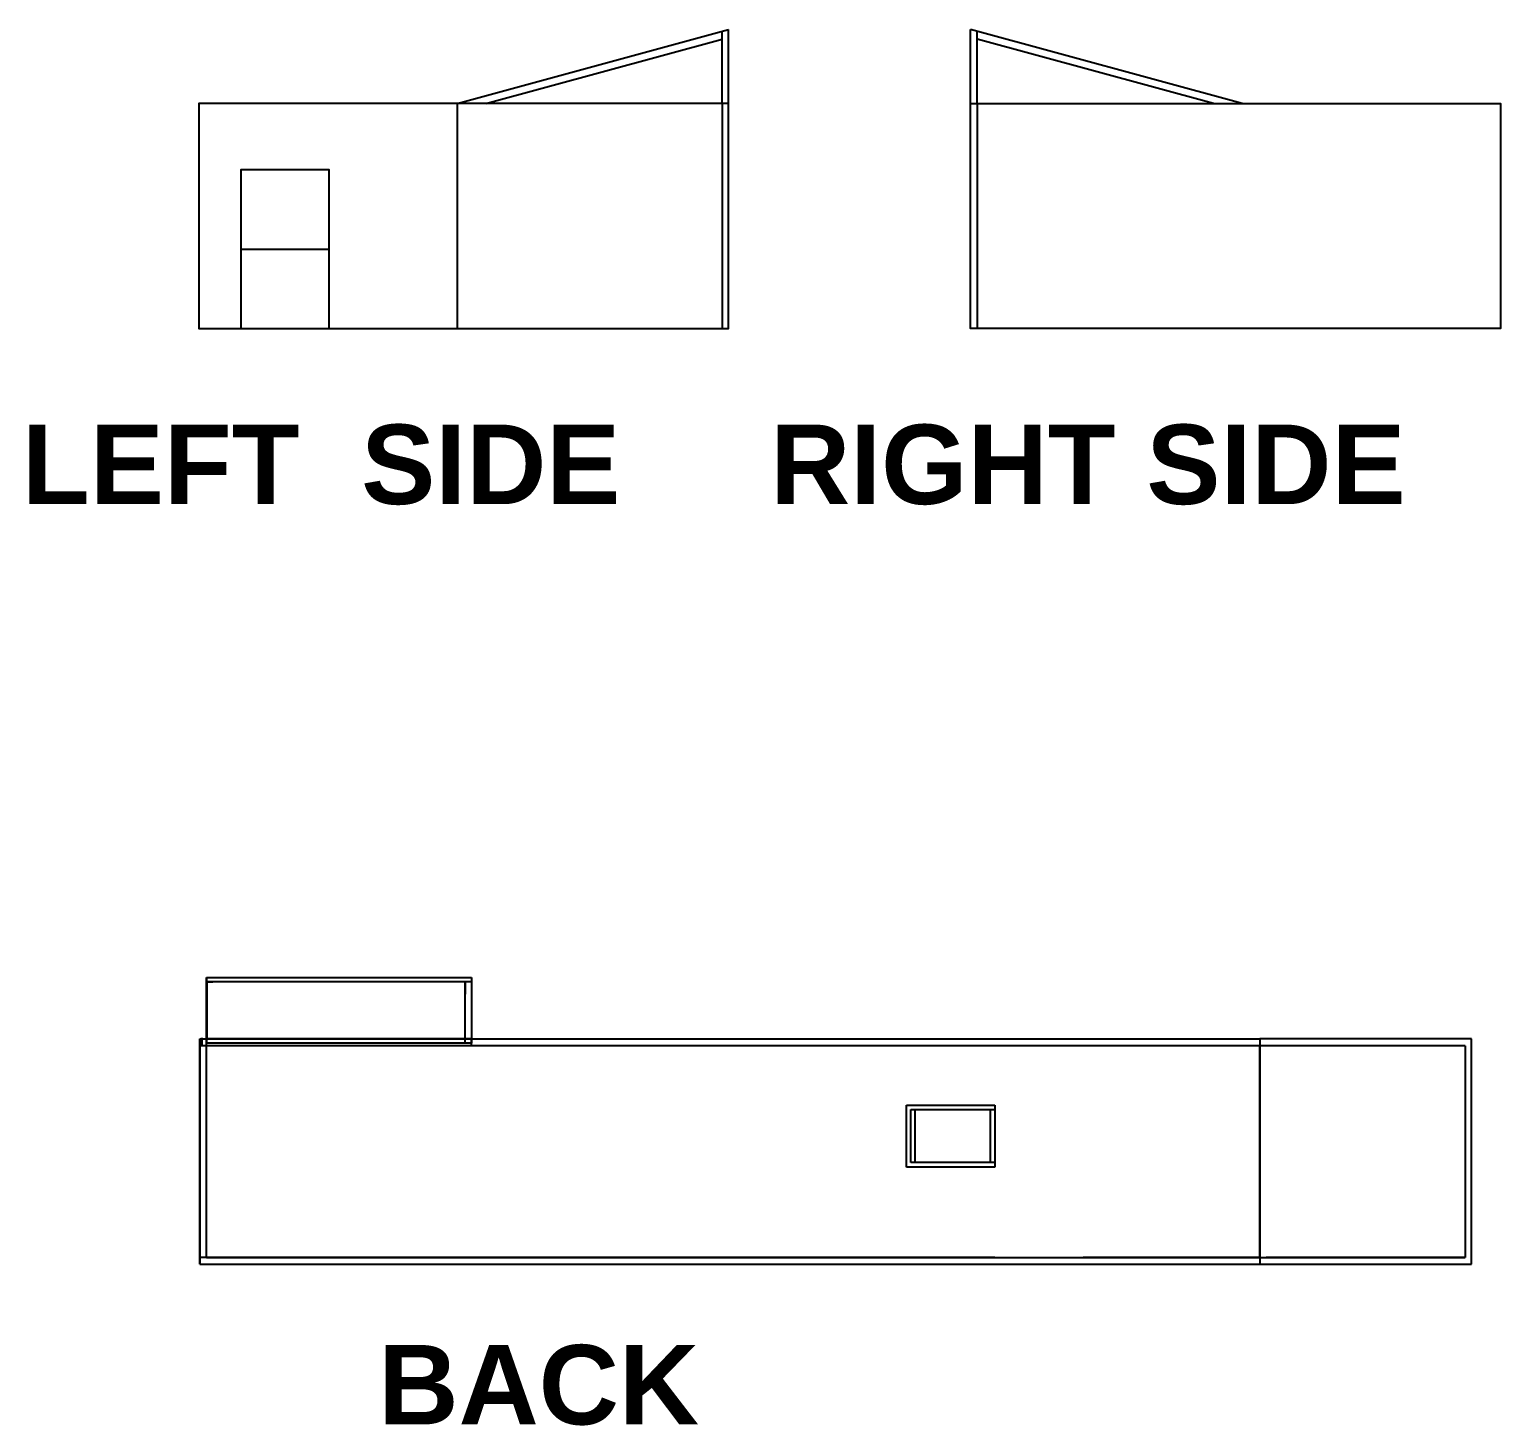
# Model space of a CAD drawing. Header units: inches. Extents: x -42 to 2630, y -351 to 441.
# Drawn here: x 710 to 1376, y -339 to 294 of the extents above; entities that cross this region are included whole.
import ezdxf

# ---------------------------------------------------------------- set-up
doc = ezdxf.new("R2010")
doc.units = ezdxf.units.IN
doc.header["$LTSCALE"] = 48
doc.header["$MEASUREMENT"] = 0
doc.layers.get('Defpoints').update_dxf_attribs({"color": 255})
for name, color, linetype in [('VMP-DOOR', 72, 'Continuous'), ('VMP-ROOF', 72, 'Continuous'), ('VMP-WALL', 72, 'Continuous'), ('VMP-WINDOW', 72, 'Continuous')]:
    doc.layers.add(name, color=color, linetype=linetype)
doc.styles.add('TITLE', font='swissb.ttf')

msp = doc.modelspace()

# ---------------------------------------------------------------- linework, layer by layer
at = {"layer": 'VMP-DOOR', "extrusion": (-1, -1.22465e-16, 0)}
for p, q in [((1147.32, -262.69, 96), (1147.32, -262.69, 93)), ((1315.32, -262.73, 96), (1315.32, -262.73, 93))]:
    msp.add_line(p, q, dxfattribs=at)
at = {"layer": 'VMP-DOOR', "extrusion": (0, -1, 0)}
for p, q in [((1147.32, -262.69, 93), (1187.32, -262.69, 93)), ((1147.32, -262.69, 96), (1187.32, -262.69, 96)), ((1147.32, -262.69, 96), (1147.32, -262.69, 93)), ((1187.32, -262.69, 96), (1187.32, -262.69, 93)), ((1270.32, -262.73, 93), (1315.32, -262.73, 93)), ((1270.32, -262.73, 96), (1315.32, -262.73, 96)), ((1315.32, -262.73, 96), (1315.32, -262.73, 93)), ((1315.32, -262.73, 93), (1360.32, -262.73, 93)), ((1315.32, -262.73, 96), (1360.32, -262.73, 96)), ((1315.32, -262.73, 96), (1315.32, -262.73, 93))]:
    msp.add_line(p, q, dxfattribs=at)
at = {"layer": 'VMP-DOOR'}
for p, q in [((1147.32, -262.69, 96), (1187.32, -262.69, 96)), ((1147.32, -262.73, 96), (1187.32, -262.73, 96)), ((1270.32, -262.73, 96), (1360.32, -262.73, 96)), ((1360.32, -262.73, -141), (1270.32, -262.73, -141)), ((1270.32, -262.73, 96), (1315.32, -262.73, 96)), ((1315.32, -262.73, 96), (1360.32, -262.73, 96))]:
    msp.add_line(p, q, dxfattribs=at)
at = {"layer": 'VMP-DOOR', "extrusion": (0, 0, -1)}
for p, q in [((1147.32, -262.69, 93), (1187.32, -262.69, 93)), ((1270.32, -262.73, 93), (1315.32, -262.73, 93)), ((1315.32, -262.73, 93), (1360.32, -262.73, 93))]:
    msp.add_line(p, q, dxfattribs=at)
at = {"layer": 'VMP-DOOR', "extrusion": (0, 1, 0)}
for p, q in [((1147.32, -262.73, 93.01), (1147.32, -262.73, 96)), ((1147.32, -262.73, 96), (1187.32, -262.73, 96)), ((1187.32, -262.73, 93.01), (1187.32, -262.73, 96)), ((1360.32, -262.73, -141), (1270.32, -262.73, -141)), ((1270.32, -262.73, 96), (1360.32, -262.73, 96))]:
    msp.add_line(p, q, dxfattribs=at)
at = {"layer": 'VMP-DOOR', "extrusion": (1, 0, 0)}
for p, q in [((1147.32, -262.73, 93.01), (1147.32, -262.73, 96)), ((1315.32, -262.73, 96), (1315.32, -262.73, 93))]:
    msp.add_line(p, q, dxfattribs=at)
at = {"layer": 'VMP-DOOR', "extrusion": (1, 1.21415e-16, 0)}
msp.add_line((1187.32, -262.69, 96), (1187.32, -262.69, 93), dxfattribs=at)
at = {"layer": 'VMP-DOOR', "extrusion": (-1, 0, 0)}
msp.add_line((1187.32, -262.73, 93.01), (1187.32, -262.73, 96), dxfattribs=at)
at = {"layer": 'VMP-DOOR'}
msp.add_lwpolyline([(805.95, 158.01), (845.95, 158.01), (845.95, 230.01), (805.95, 230.01)], close=True, dxfattribs=at)
at = {"layer": 'VMP-DOOR', "elevation": 0.01}
msp.add_lwpolyline([(805.95, 193.97), (845.95, 193.97)], dxfattribs=at)
at = {"layer": 'VMP-ROOF', "extrusion": (-1, -4.89677e-18, 8.71321e-17)}
for p, q in [((790.32, -135.84, 94.86), (790.32, -137.75, 95.44)), ((790.32, -163.73, 3), (790.32, -135.84, 94.86)), ((790.32, -165.65, 3.58), (790.32, -137.75, 95.44)), ((790.32, -163.73, 3), (790.32, -165.65, 3.58))]:
    msp.add_line(p, q, dxfattribs=at)
at = {"layer": 'VMP-ROOF', "extrusion": (1.36586e-16, 0.290589, 0.956848)}
for p, q in [((790.32, -135.84, 94.86), (910.32, -135.84, 94.86)), ((790.32, -135.84, 94.86), (790.32, -137.75, 95.44)), ((790.32, -137.75, 95.44), (910.32, -137.75, 95.44)), ((910.32, -135.84, 94.86), (910.32, -137.75, 95.44))]:
    msp.add_line(p, q, dxfattribs=at)
at = {"layer": 'VMP-ROOF', "extrusion": (-3.00051e-17, 0.956848, -0.290589)}
for p, q in [((790.32, -163.73, 3), (790.32, -135.84, 94.86)), ((790.32, -135.84, 94.86), (910.32, -135.84, 94.86)), ((910.32, -135.84, 94.86), (910.32, -163.73, 3)), ((910.32, -163.73, 3), (790.32, -163.73, 3))]:
    msp.add_line(p, q, dxfattribs=at)
at = {"layer": 'VMP-ROOF', "extrusion": (3.00051e-17, -0.956848, 0.290589)}
for p, q in [((790.32, -137.75, 95.44), (910.32, -137.75, 95.44)), ((790.32, -165.65, 3.58), (790.32, -137.75, 95.44)), ((910.32, -137.75, 95.44), (910.32, -165.65, 3.58)), ((910.32, -165.65, 3.58), (790.32, -165.65, 3.58))]:
    msp.add_line(p, q, dxfattribs=at)
at = {"layer": 'VMP-ROOF', "extrusion": (-1, 5.49353e-18, 1.73973e-16)}
for p, q in [((790.32, -137.75, 95.44), (790.32, -163.73, 94.49)), ((790.32, -138.67, 92.4), (790.32, -137.75, 95.44)), ((790.32, -138.67, 92.4), (790.32, -163.62, 91.5)), ((790.32, -163.73, 94.49), (790.32, -163.62, 91.5))]:
    msp.add_line(p, q, dxfattribs=at)
at = {"layer": 'VMP-ROOF', "extrusion": (8.25962e-17, -0.036358, 0.999339)}
for p, q in [((790.32, -137.75, 95.44), (790.32, -163.73, 94.49)), ((790.32, -137.75, 95.44), (793.32, -137.75, 95.44)), ((790.32, -163.73, 94.49), (793.32, -163.73, 94.49))]:
    msp.add_line(p, q, dxfattribs=at)
at = {"layer": 'VMP-ROOF', "extrusion": (1.39258e-17, 0.956848, -0.290589)}
for p, q in [((790.32, -138.67, 92.4), (790.32, -137.75, 95.44)), ((790.32, -137.75, 95.44), (793.32, -137.75, 95.44)), ((790.51, -137.81, 95.25), (793.14, -137.81, 95.25)), ((790.51, -138.61, 92.59), (790.51, -137.81, 95.25))]:
    msp.add_line(p, q, dxfattribs=at)
at = {"layer": 'VMP-ROOF'}
for p, q in [((790.32, -138.67, 92.4), (790.32, -163.62, 91.5)), ((790.51, -138.61, 92.59), (790.51, -163.63, 91.68)), ((907.32, -137.75, 95.44), (910.32, -137.75, 95.44)), ((910.32, -137.75, 95.44), (910.32, -163.75, 95.44)), ((910.32, -138.67, 92.4), (910.32, -163.61, 91.41)), ((910.32, -138.79, 92.44), (910.32, -163.75, 92.44)), ((910.32, -163.73, 3), (790.32, -163.73, 3)), ((910.32, -166.73, 3), (910.32, -163.73, 3)), ((790.32, -166.81, 93), (787.32, -166.81, 93))]:
    msp.add_line(p, q, dxfattribs=at)
at = {"layer": 'VMP-ROOF', "extrusion": (8.46537e-18, 0.036358, -0.999339)}
for p, q in [((790.51, -137.81, 95.25), (790.51, -163.72, 94.31)), ((790.51, -137.81, 95.25), (793.14, -137.81, 95.25)), ((793.14, -163.72, 94.31), (790.51, -163.72, 94.31))]:
    msp.add_line(p, q, dxfattribs=at)
at = {"layer": 'VMP-ROOF', "extrusion": (1, -1.21151e-17, 8.0302e-18)}
for p, q in [((790.51, -137.81, 95.25), (790.51, -163.72, 94.31)), ((790.51, -138.61, 92.59), (790.51, -137.81, 95.25)), ((790.51, -138.61, 92.59), (790.51, -163.63, 91.68)), ((790.51, -163.72, 94.31), (790.51, -163.63, 91.68))]:
    msp.add_line(p, q, dxfattribs=at)
at = {"layer": 'VMP-ROOF', "extrusion": (1.32078e-16, 0.956848, -0.290589)}
for p, q in [((793.44, -137.75, 95.44), (795.44, -137.75, 95.44)), ((809.44, -137.75, 95.44), (811.44, -137.75, 95.44)), ((825.44, -137.75, 95.44), (827.44, -137.75, 95.44)), ((841.44, -137.75, 95.44), (843.44, -137.75, 95.44)), ((857.44, -137.75, 95.44), (859.44, -137.75, 95.44)), ((873.44, -137.75, 95.44), (875.44, -137.75, 95.44)), ((889.44, -137.75, 95.44), (891.44, -137.75, 95.44)), ((905.44, -137.75, 95.44), (907.44, -137.75, 95.44)), ((907.44, -165.65, 3.58), (907.44, -137.75, 95.44))]:
    msp.add_line(p, q, dxfattribs=at)
at = {"layer": 'VMP-ROOF', "extrusion": (2.64072e-16, 0.290589, 0.956848)}
for p, q in [((793.44, -137.75, 95.44), (795.44, -137.75, 95.44)), ((809.44, -137.75, 95.44), (811.44, -137.75, 95.44)), ((825.44, -137.75, 95.44), (827.44, -137.75, 95.44)), ((841.44, -137.75, 95.44), (843.44, -137.75, 95.44)), ((857.44, -137.75, 95.44), (859.44, -137.75, 95.44)), ((873.44, -137.75, 95.44), (875.44, -137.75, 95.44)), ((889.44, -137.75, 95.44), (891.44, -137.75, 95.44)), ((905.44, -137.75, 95.44), (907.44, -137.75, 95.44)), ((907.44, -137.75, 95.44), (907.44, -143.49, 97.18))]:
    msp.add_line(p, q, dxfattribs=at)
at = {"layer": 'VMP-ROOF', "extrusion": (1.1995e-16, -0.039599, 0.999216)}
for p, q in [((907.32, -137.75, 95.44), (910.32, -137.75, 95.44)), ((910.32, -137.75, 95.44), (910.32, -163.73, 94.41))]:
    msp.add_line(p, q, dxfattribs=at)
at = {"layer": 'VMP-ROOF', "extrusion": (1.47244e-15, 0.956848, -0.290589)}
for p, q in [((907.32, -137.75, 95.44), (910.32, -137.75, 95.44)), ((910.32, -137.75, 95.44), (910.32, -138.67, 92.4))]:
    msp.add_line(p, q, dxfattribs=at)
at = {"layer": 'VMP-ROOF', "extrusion": (-2.9891e-17, 0.944591, -0.328251)}
for p, q in [((907.32, -137.75, 95.44), (910.32, -137.75, 95.44)), ((910.32, -137.75, 95.44), (910.32, -138.79, 92.44))]:
    msp.add_line(p, q, dxfattribs=at)
at = {"layer": 'VMP-ROOF', "extrusion": (1, -5.06334e-17, -2.60605e-16)}
for p, q in [((907.44, -137.75, 95.44), (907.44, -143.49, 97.18)), ((907.44, -165.65, 3.58), (907.44, -137.75, 95.44))]:
    msp.add_line(p, q, dxfattribs=at)
at = {"layer": 'VMP-ROOF', "extrusion": (1, 3.13582e-17, 0)}
for p, q in [((910.32, -135.84, 94.86), (910.32, -163.73, 3)), ((910.32, -135.84, 94.86), (910.32, -137.75, 95.44)), ((910.32, -137.75, 95.44), (910.32, -165.65, 3.58)), ((910.32, -163.73, 3), (910.32, -165.65, 3.58))]:
    msp.add_line(p, q, dxfattribs=at)
at = {"layer": 'VMP-ROOF', "extrusion": (1, -1.56648e-15, -9.09902e-17)}
for p, q in [((910.32, -137.75, 95.44), (910.32, -138.67, 92.4)), ((910.32, -137.75, 95.44), (910.32, -163.73, 94.41)), ((910.32, -138.67, 92.4), (910.32, -163.61, 91.41)), ((910.32, -163.73, 94.41), (910.32, -163.61, 91.41))]:
    msp.add_line(p, q, dxfattribs=at)
at = {"layer": 'VMP-ROOF', "extrusion": (1, 0, -9.10616e-17)}
for p, q in [((910.32, -137.75, 95.44), (910.32, -138.79, 92.44)), ((910.32, -137.75, 95.44), (910.32, -163.75, 95.44)), ((910.32, -138.79, 92.44), (910.32, -163.75, 92.44))]:
    msp.add_line(p, q, dxfattribs=at)
at = {"layer": 'VMP-ROOF', "extrusion": (-1, 1.0788e-16, -1.34288e-16)}
for p, q in [((790.32, -144.19, 94.88), (790.32, -145.35, 91.05)), ((790.32, -145.15, 95.17), (790.32, -144.19, 94.88)), ((790.32, -145.15, 95.17), (790.32, -146.31, 91.34)), ((790.32, -146.31, 91.34), (790.32, -145.35, 91.05))]:
    msp.add_line(p, q, dxfattribs=at)
at = {"layer": 'VMP-ROOF', "extrusion": (-2.20463e-16, 0.290589, 0.956848)}
msp.add_line((790.32, -145.15, 95.17), (790.32, -144.19, 94.88), dxfattribs=at)
at = {"layer": 'VMP-ROOF', "extrusion": (1.42247e-16, 0.956848, -0.290589)}
msp.add_line((790.32, -144.19, 94.88), (790.32, -145.35, 91.05), dxfattribs=at)
at = {"layer": 'VMP-ROOF', "extrusion": (-1.42247e-16, -0.956848, 0.290589)}
msp.add_line((790.32, -145.15, 95.17), (790.32, -146.31, 91.34), dxfattribs=at)
at = {"layer": 'VMP-ROOF', "extrusion": (2.20463e-16, -0.290589, -0.956848)}
msp.add_line((790.32, -146.31, 91.34), (790.32, -145.35, 91.05), dxfattribs=at)
at = {"layer": 'VMP-ROOF', "extrusion": (0, 1, 0)}
for p, q in [((787.32, -163.73), (787.32, -163.73, 96)), ((790.32, -163.73, 3), (790.32, -163.73, 93)), ((910.32, -163.73, 3), (790.32, -163.73, 3)), ((790.32, -163.73, 93), (910.32, -163.73, 93))]:
    msp.add_line(p, q, dxfattribs=at)
at = {"layer": 'VMP-ROOF', "extrusion": (-1, 0, 0)}
for p, q in [((787.32, -163.73), (787.32, -163.73, 96)), ((788.32, -163.26, -1.02), (788.32, -164.33, -35)), ((788.32, -163.76, -1), (788.32, -163.26, -1.02)), ((788.32, -163.76, -1), (788.32, -164.83, -34.98)), ((788.32, -164.83, -34.98), (788.32, -164.33, -35)), ((910.32, -166.73, 93), (910.32, -163.73, 93)), ((910.32, -166.73, 3), (910.32, -163.73, 3)), ((787.32, -166.81, 93.01), (787.32, -166.81, 93)), ((910.32, -166.73, 93), (910.32, -166.73, 3))]:
    msp.add_line(p, q, dxfattribs=at)
at = {"layer": 'VMP-ROOF', "extrusion": (-7.6332e-34, 0.999507, -0.031385)}
for p, q in [((787.32, -164.86, -35.98), (787.32, -163.73)), ((787.32, -163.73), (907.32, -163.73)), ((788.32, -164.83, -34.98), (788.32, -163.76, -1))]:
    msp.add_line(p, q, dxfattribs=at)
at = {"layer": 'VMP-ROOF', "extrusion": (-1, -3.84359e-18, -1.22404e-16)}
for p, q in [((787.32, -163.73), (787.32, -165.73, 0.06)), ((787.32, -164.86, -35.98), (787.32, -163.73)), ((787.32, -164.86, -35.98), (787.32, -166.86, -35.92)), ((787.32, -166.86, -35.92), (787.32, -165.73, 0.06))]:
    msp.add_line(p, q, dxfattribs=at)
at = {"layer": 'VMP-ROOF', "extrusion": (-1.22465e-16, 0.031385, 0.999507)}
for p, q in [((787.32, -163.73), (907.32, -163.73)), ((787.32, -163.73), (787.32, -165.73, 0.06)), ((788.32, -164.83, -34.98), (788.32, -166.83, -34.92))]:
    msp.add_line(p, q, dxfattribs=at)
at = {"layer": 'VMP-ROOF', "extrusion": (1.22465e-16, -0.031385, -0.999507)}
for p, q in [((787.32, -164.86, -35.98), (787.32, -166.86, -35.92)), ((788.32, -163.76, -1), (788.32, -165.76, -0.94))]:
    msp.add_line(p, q, dxfattribs=at)
at = {"layer": 'VMP-ROOF', "extrusion": (7.6332e-34, -0.999507, 0.031385)}
for p, q in [((787.32, -166.86, -35.92), (787.32, -165.73, 0.06)), ((788.32, -166.83, -34.92), (788.32, -165.76, -0.94))]:
    msp.add_line(p, q, dxfattribs=at)
at = {"layer": 'VMP-ROOF', "extrusion": (-1.29647e-16, 0.031385, 0.999507)}
msp.add_line((788.32, -163.76, -1), (788.32, -163.26, -1.02), dxfattribs=at)
at = {"layer": 'VMP-ROOF', "extrusion": (0, 0.999507, -0.031385)}
msp.add_line((788.32, -163.26, -1.02), (788.32, -164.33, -35), dxfattribs=at)
at = {"layer": 'VMP-ROOF', "extrusion": (1, 3.84359e-18, 1.22404e-16)}
for p, q in [((788.32, -164.83, -34.98), (788.32, -163.76, -1)), ((788.32, -163.76, -1), (788.32, -165.76, -0.94)), ((788.32, -164.83, -34.98), (788.32, -166.83, -34.92)), ((788.32, -166.83, -34.92), (788.32, -165.76, -0.94))]:
    msp.add_line(p, q, dxfattribs=at)
at = {"layer": 'VMP-ROOF', "extrusion": (0, -0.999507, 0.031385)}
msp.add_line((788.32, -163.76, -1), (788.32, -164.83, -34.98), dxfattribs=at)
at = {"layer": 'VMP-ROOF', "extrusion": (9.2605e-17, -0.031385, -0.999507)}
msp.add_line((788.32, -164.83, -34.98), (788.32, -164.33, -35), dxfattribs=at)
at = {"layer": 'VMP-ROOF', "extrusion": (-1.18151e-17, -0.999339, -0.036358)}
for p, q in [((790.32, -163.73, 94.49), (790.32, -163.62, 91.5)), ((790.32, -163.73, 94.49), (793.32, -163.73, 94.49)), ((790.51, -163.72, 94.31), (790.51, -163.63, 91.68)), ((793.14, -163.72, 94.31), (790.51, -163.72, 94.31))]:
    msp.add_line(p, q, dxfattribs=at)
at = {"layer": 'VMP-ROOF', "extrusion": (0, 0, -1)}
for p, q in [((790.32, -166.81, 93), (790.32, -163.73, 93)), ((790.32, -163.73, 93), (910.32, -163.73, 93)), ((910.32, -166.73, 93), (910.32, -163.73, 93))]:
    msp.add_line(p, q, dxfattribs=at)
at = {"layer": 'VMP-ROOF', "extrusion": (1, 0, 0)}
for p in [(790.32, -163.73, 3), (790.32, -166.81, 93)]:
    msp.add_line(p, (790.32, -163.73, 93), dxfattribs=at)
at = {"layer": 'VMP-ROOF', "extrusion": (-2.09435e-16, -0.290589, -0.956848)}
for p, q in [((790.32, -163.73, 3), (790.32, -165.65, 3.58)), ((910.32, -163.73, 3), (790.32, -163.73, 3)), ((910.32, -165.65, 3.58), (790.32, -165.65, 3.58)), ((910.32, -163.73, 3), (910.32, -165.65, 3.58))]:
    msp.add_line(p, q, dxfattribs=at)
at = {"layer": 'VMP-ROOF', "extrusion": (-1, 1.57008e-15, 0)}
msp.add_line((910.14, -163.62, 91.6), (910.14, -163.72, 94.22), dxfattribs=at)
at = {"layer": 'VMP-ROOF', "extrusion": (-1.56885e-15, -0.999216, -0.039599)}
for p, q in [((910.14, -163.62, 91.6), (910.14, -163.72, 94.22)), ((910.32, -163.73, 94.41), (910.32, -163.61, 91.41))]:
    msp.add_line(p, q, dxfattribs=at)
at = {"layer": 'VMP-ROOF', "extrusion": (0, -1, 0)}
for p, q in [((787.32, -166.81, 93.01), (787.32, -166.81, 93)), ((790.32, -166.81, 93), (787.32, -166.81, 93)), ((910.32, -166.73, 93), (910.32, -166.73, 3))]:
    msp.add_line(p, q, dxfattribs=at)
at = {"layer": 'VMP-ROOF'}
for points, elevation in [([(903.84, 260.01), (1026.84, 293.54)], 3), ([(1259.42, 260.01), (1136.42, 293.54)], 3), ([(916.92, 260.01), (1023.84, 289.16)], 3), ([(1023.84, 260.01), (1023.84, 292.72)], 94.86), ([(1139.42, 260.01), (1139.42, 292.72)], 94.86), ([(1246.35, 260.01), (1139.42, 289.16)], 3), ([(903.84, 260.01), (903.84, 158.01)], 3), ([(1023.84, 260.01), (1023.84, 158.01)], 94.86), ([(1139.42, 260.01), (1139.42, 158.01)], 94.86)]:
    msp.add_lwpolyline(points, dxfattribs=dict(at, elevation=elevation))
for points in [[(1026.84, 260.01), (1026.84, 293.54)], [(1136.42, 260.01), (1136.42, 293.54)]]:
    msp.add_lwpolyline(points, dxfattribs=at)
for points, knots in [([(790.32, -138.67, 92.4), (790.35, -138.67, 92.41), (790.38, -138.67, 92.41), (790.43, -138.66, 92.43), (790.44, -138.66, 92.44), (790.47, -138.65, 92.48), (790.48, -138.64, 92.49), (790.5, -138.63, 92.54), (790.51, -138.62, 92.57), (790.51, -138.61, 92.59)], [0, 0, 0, 0, 0.2219434, 0.2219434, 0.385676, 0.385676, 0.5536392, 0.5536392, 0.7700131, 0.7700131, 0.7700131, 0.7700131]), ([(790.32, -138.67, 92.4), (790.35, -138.67, 92.41), (790.38, -138.67, 92.41), (790.43, -138.66, 92.43), (790.44, -138.66, 92.44), (790.47, -138.65, 92.48), (790.48, -138.64, 92.49), (790.5, -138.63, 92.54), (790.51, -138.62, 92.57), (790.51, -138.61, 92.59)], [0, 0, 0, 0, 0.2219434, 0.2219434, 0.385676, 0.385676, 0.5536392, 0.5536392, 0.7700131, 0.7700131, 0.7700131, 0.7700131]), ([(793.14, -137.81, 95.25), (793.16, -137.81, 95.25), (793.19, -137.8, 95.26), (793.23, -137.8, 95.28), (793.25, -137.79, 95.29), (793.28, -137.78, 95.33), (793.3, -137.78, 95.34), (793.32, -137.76, 95.39), (793.32, -137.76, 95.41), (793.32, -137.75, 95.44)], [0, 0, 0, 0, 0.1954781, 0.1954781, 0.3791717, 0.3791717, 0.559417, 0.559417, 0.7591268, 0.7591268, 0.7591268, 0.7591268]), ([(793.14, -137.81, 95.25), (793.16, -137.81, 95.25), (793.19, -137.8, 95.26), (793.23, -137.8, 95.28), (793.25, -137.79, 95.29), (793.28, -137.78, 95.33), (793.3, -137.78, 95.34), (793.32, -137.76, 95.39), (793.32, -137.76, 95.41), (793.32, -137.75, 95.44)], [0, 0, 0, 0, 0.1954781, 0.1954781, 0.3791717, 0.3791717, 0.559417, 0.559417, 0.7591268, 0.7591268, 0.7591268, 0.7591268])]:
    msp.add_open_spline(points, degree=3, knots=knots, dxfattribs=at)
msp.add_open_spline([(790.51, -163.63, 91.68), (790.5, -163.62, 91.51), (790.32, -163.62, 91.5)], degree=2, dxfattribs=at)
msp.add_open_spline([(790.51, -163.63, 91.68), (790.5, -163.62, 91.51), (790.32, -163.62, 91.5)], degree=2, dxfattribs=at)
at = {"layer": 'VMP-WALL', "extrusion": (0, 0, -1)}
for p, q in [((787.32, -265.73), (787.32, -163.73)), ((787.32, -163.73), (1267.32, -163.73)), ((1363.32, -163.73, -144), (1267.32, -163.73, -144)), ((787.32, -262.73, 93.01), (787.32, -166.81, 93.01)), ((1267.32, -166.81, 93.01), (787.32, -166.81, 93.01)), ((1360.32, -166.81, 96), (790.32, -166.81, 93)), ((1267.32, -262.73, 93.01), (1267.32, -166.81, 93.01)), ((1147.32, -262.73, 93.01), (787.32, -262.73, 93.01)), ((787.32, -265.73), (1267.32, -265.73)), ((1267.32, -262.73, 93.01), (1187.32, -262.73, 93.01))]:
    msp.add_line(p, q, dxfattribs=at)
at = {"layer": 'VMP-WALL'}
for p, q in [((787.32, -163.73, 96), (1267.32, -163.73, 96)), ((787.32, -163.73, 96), (787.32, -265.73, 96)), ((790.32, -262.73, 3), (790.32, -163.73, 3)), ((1267.32, -163.73, 96), (1267.32, -265.73, 96)), ((1363.32, -163.73, 96), (1267.32, -163.73, 96)), ((787.32, -262.73, 93), (787.32, -166.81, 93)), ((790.32, -262.73, 93), (790.32, -166.81, 93)), ((790.32, -262.73, 93), (787.32, -262.73, 93)), ((787.32, -265.73, 96), (1267.32, -265.73, 96)), ((790.32, -262.73, 3), (1270.32, -262.73, 93))]:
    msp.add_line(p, q, dxfattribs=at)
at = {"layer": 'VMP-WALL', "extrusion": (0, 1, 0)}
for p, q in [((787.32, -163.73), (1267.32, -163.73)), ((787.32, -163.73, 96), (1267.32, -163.73, 96)), ((1363.32, -163.73, 96), (1267.32, -163.73, 96)), ((1363.32, -163.73, -144), (1267.32, -163.73, -144)), ((1363.32, -163.73, -144), (1363.32, -163.73, 96)), ((790.32, -262.73, 93), (787.32, -262.73, 93)), ((787.32, -262.73, 93.01), (787.32, -262.73, 93)), ((1147.32, -262.73, 93.01), (787.32, -262.73, 93.01)), ((790.32, -262.73, 3), (790.32, -262.73, 93)), ((790.32, -262.73, 3), (1270.32, -262.73, 93)), ((1267.32, -262.73, 93.01), (1187.32, -262.73, 93.01))]:
    msp.add_line(p, q, dxfattribs=at)
at = {"layer": 'VMP-WALL', "extrusion": (-1, 0, 0)}
for p, q in [((787.32, -265.73), (787.32, -163.73)), ((787.32, -163.73, 96), (787.32, -265.73, 96)), ((787.32, -262.73, 93), (787.32, -166.81, 93)), ((787.32, -262.73, 93.01), (787.32, -166.81, 93.01)), ((787.32, -262.73, 93.01), (787.32, -262.73, 93)), ((787.32, -265.73, 96), (787.32, -265.73))]:
    msp.add_line(p, q, dxfattribs=at)
at = {"layer": 'VMP-WALL', "extrusion": (1, 0, 0)}
for p, q in [((790.32, -262.73, 3), (790.32, -163.73, 3)), ((1363.32, -265.73, 96), (1363.32, -163.73, 96)), ((1363.32, -163.73, -144), (1363.32, -163.73, 96)), ((790.32, -262.73, 93), (790.32, -166.81, 93)), ((790.32, -262.73, 3), (790.32, -262.73, 93))]:
    msp.add_line(p, q, dxfattribs=at)
at = {"layer": 'VMP-WALL', "extrusion": (0, -1, 0)}
for p, q in [((1267.32, -166.81, 93.01), (787.32, -166.81, 93.01)), ((787.32, -265.73, 96), (1267.32, -265.73, 96)), ((787.32, -265.73, 96), (787.32, -265.73)), ((787.32, -265.73), (1267.32, -265.73)), ((1267.32, -265.73, 96), (1363.32, -265.73, 96))]:
    msp.add_line(p, q, dxfattribs=at)
at = {"layer": 'VMP-WALL'}
for points in [[(1026.84, 260.01), (786.84, 260.01), (786.84, 158.01), (1026.84, 158.01)], [(1136.42, 260.01), (1376.42, 260.01), (1376.42, 158.01), (1136.42, 158.01)]]:
    msp.add_lwpolyline(points, close=True, dxfattribs=at)
for points, elevation in [([(805.95, 229.97), (805.95, 157.97)], 0.01), ([(1360.32, -166.81), (1360.32, -262.73)], 96)]:
    msp.add_lwpolyline(points, dxfattribs=dict(at, elevation=elevation))
at = {"layer": 'VMP-WINDOW', "extrusion": (-2.77556e-17, 1.15046e-18, -1)}
for p, q in [((1107.32, -193.73, 93), (1147.32, -193.73, 93)), ((1107.32, -221.73, 93), (1107.32, -193.73, 93)), ((1109.32, -195.73, 93), (1145.32, -195.73, 93)), ((1109.32, -219.73, 93), (1109.32, -195.73, 93)), ((1145.32, -195.73, 93), (1145.32, -219.73, 93)), ((1147.32, -193.73, 93), (1147.32, -221.73, 93)), ((1145.32, -219.73, 93), (1109.32, -219.73, 93)), ((1147.32, -221.73, 93), (1107.32, -221.73, 93))]:
    msp.add_line(p, q, dxfattribs=at)
at = {"layer": 'VMP-WINDOW'}
for p, q in [((1107.32, -193.73, 94), (1147.32, -193.73, 94)), ((1107.32, -221.73, 94), (1107.32, -193.73, 94)), ((1109.32, -219.73, 94), (1109.32, -195.73, 94)), ((1109.32, -195.73, 94), (1145.32, -195.73, 94)), ((1111.32, -195.73, 4), (1147.32, -195.73, 4)), ((1111.32, -219.73, 4), (1111.32, -195.73, 4)), ((1145.32, -195.73, 94), (1145.32, -219.73, 94)), ((1147.32, -193.73, 94), (1147.32, -221.73, 94)), ((1147.32, -195.73, 4), (1147.32, -219.73, 4)), ((1145.32, -219.73, 94), (1109.32, -219.73, 94)), ((1147.32, -219.73, 4), (1111.32, -219.73, 4)), ((1147.32, -221.73, 94), (1107.32, -221.73, 94))]:
    msp.add_line(p, q, dxfattribs=at)
at = {"layer": 'VMP-WINDOW', "extrusion": (1.09274e-16, 1, 1.15046e-18)}
for p, q in [((1107.32, -193.73, 94), (1147.32, -193.73, 94)), ((1107.32, -193.73, 93), (1147.32, -193.73, 93)), ((1107.32, -193.73, 93), (1107.32, -193.73, 94))]:
    msp.add_line(p, q, dxfattribs=at)
at = {"layer": 'VMP-WINDOW', "extrusion": (-1, 1.56106e-16, 2.77556e-17)}
for p, q in [((1107.32, -221.73, 94), (1107.32, -193.73, 94)), ((1107.32, -193.73, 93), (1107.32, -193.73, 94)), ((1107.32, -221.73, 93), (1107.32, -193.73, 93)), ((1107.32, -221.73, 93), (1107.32, -221.73, 94))]:
    msp.add_line(p, q, dxfattribs=at)
at = {"layer": 'VMP-WINDOW', "extrusion": (1, -1.82123e-16, -2.77556e-17)}
for p, q in [((1109.32, -219.73, 94), (1109.32, -195.73, 94)), ((1109.32, -219.73, 93), (1109.32, -195.73, 93)), ((1109.32, -195.73, 93), (1109.32, -195.73, 94)), ((1109.32, -219.73, 93), (1109.32, -219.73, 94))]:
    msp.add_line(p, q, dxfattribs=at)
at = {"layer": 'VMP-WINDOW', "extrusion": (-1.21415e-16, -1, -1.15046e-18)}
for p, q in [((1109.32, -195.73, 94), (1145.32, -195.73, 94)), ((1109.32, -195.73, 93), (1109.32, -195.73, 94)), ((1109.32, -195.73, 93), (1145.32, -195.73, 93))]:
    msp.add_line(p, q, dxfattribs=at)
at = {"layer": 'VMP-WINDOW', "extrusion": (0, 0, -1)}
for p, q in [((1111.32, -195.73, 1), (1147.32, -195.73, 1)), ((1111.32, -219.73, 1), (1111.32, -195.73, 1)), ((1147.32, -195.73, 1), (1147.32, -219.73, 1)), ((1147.32, -219.73, 1), (1111.32, -219.73, 1))]:
    msp.add_line(p, q, dxfattribs=at)
at = {"layer": 'VMP-WINDOW', "extrusion": (0, -1, 0)}
for p, q in [((1111.32, -195.73, 4), (1111.32, -195.73, 1)), ((1111.32, -195.73, 1), (1147.32, -195.73, 1)), ((1111.32, -195.73, 4), (1147.32, -195.73, 4))]:
    msp.add_line(p, q, dxfattribs=at)
at = {"layer": 'VMP-WINDOW', "extrusion": (1, 0, 0)}
for p, q in [((1111.32, -219.73, 1), (1111.32, -195.73, 1)), ((1111.32, -195.73, 4), (1111.32, -195.73, 1)), ((1111.32, -219.73, 4), (1111.32, -195.73, 4)), ((1111.32, -219.73, 4), (1111.32, -219.73, 1))]:
    msp.add_line(p, q, dxfattribs=at)
at = {"layer": 'VMP-WINDOW', "extrusion": (-1, 9.10616e-17, 2.77556e-17)}
for p, q in [((1145.32, -195.73, 94), (1145.32, -219.73, 94)), ((1145.32, -195.73, 93), (1145.32, -219.73, 93))]:
    msp.add_line(p, q, dxfattribs=at)
at = {"layer": 'VMP-WINDOW', "extrusion": (1, 0, -2.77556e-17)}
for p, q in [((1147.32, -193.73, 94), (1147.32, -221.73, 94)), ((1147.32, -193.73, 93), (1147.32, -221.73, 93))]:
    msp.add_line(p, q, dxfattribs=at)
at = {"layer": 'VMP-WINDOW', "extrusion": (-1, 0, 0)}
for p, q in [((1147.32, -195.73, 1), (1147.32, -219.73, 1)), ((1147.32, -195.73, 4), (1147.32, -219.73, 4))]:
    msp.add_line(p, q, dxfattribs=at)
at = {"layer": 'VMP-WINDOW', "extrusion": (1.21415e-16, 1, 1.15046e-18)}
for p, q in [((1145.32, -219.73, 94), (1109.32, -219.73, 94)), ((1145.32, -219.73, 93), (1109.32, -219.73, 93)), ((1109.32, -219.73, 93), (1109.32, -219.73, 94))]:
    msp.add_line(p, q, dxfattribs=at)
at = {"layer": 'VMP-WINDOW', "extrusion": (0, 1, 0)}
for p, q in [((1147.32, -219.73, 1), (1111.32, -219.73, 1)), ((1111.32, -219.73, 4), (1111.32, -219.73, 1)), ((1147.32, -219.73, 4), (1111.32, -219.73, 4))]:
    msp.add_line(p, q, dxfattribs=at)
at = {"layer": 'VMP-WINDOW', "extrusion": (-5.4637e-17, -1, -1.15046e-18)}
for p, q in [((1147.32, -221.73, 94), (1107.32, -221.73, 94)), ((1107.32, -221.73, 93), (1107.32, -221.73, 94)), ((1147.32, -221.73, 93), (1107.32, -221.73, 93))]:
    msp.add_line(p, q, dxfattribs=at)

# ---------------------------------------------------------------- texts
at = {"layer": 'Defpoints', "char_height": 36, "style": 'TITLE'}
for s, insert, attachment_point in [('LEFT  SIDE', (977.8, 114.54), 3), ('RIGHT SIDE', (1333.38, 114.54), 3), ('BACK', (868.21, -302.34), 1)]:
    msp.add_mtext_dynamic_manual_height_columns(s, width=556.7773, gutter_width=500, heights=[0], dxfattribs=dict(at, insert=insert, attachment_point=attachment_point))

doc.saveas('drawing.dxf')
